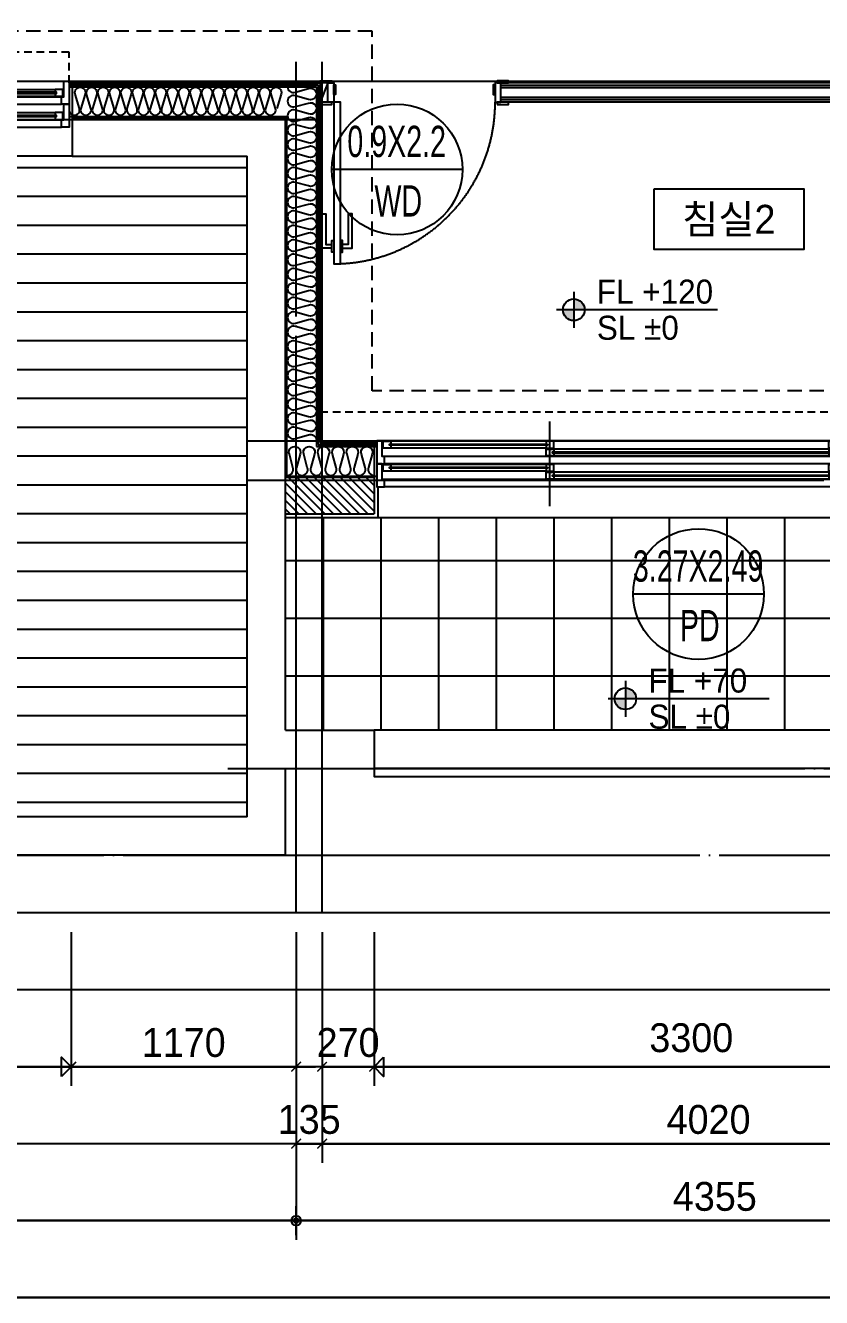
# Model space of a CAD drawing. Header units: millimetres. Extents: x -24416 to 92204, y -190080 to 23760.
# Drawn here: x 24586 to 28726, y -95523 to -88909 of the extents above; entities that cross this region are included whole.
import ezdxf
from ezdxf.enums import TextEntityAlignment as Align

# ---------------------------------------------------------------- set-up
doc = ezdxf.new("R2010")
doc.units = ezdxf.units.MM
doc.header["$LTSCALE"] = 50
for name, pattern in [('AUDIT_D_220706163347-0', [0]), ('CEN', [62, 60, -1, 0, -1]), ('H', [1.3, 0.8, -0.5]), ('HID', [2.3, 1.5, -0.8]), ('평면도(기준)$0$CENTER2', [16.25, 15, -0.5, 0.25, -0.5])]:
    doc.linetypes.add(name, pattern=pattern)
doc.layers.get('defpoints').update_dxf_attribs({"color": 139})
for name, color, linetype in [('A-레벨', 7, 'AUDIT_D_220706163347-0'), ('A-창호부호', 4, 'Continuous'), ('A_HAT', 8, 'Continuous'), ('AA-XXXX-DIMS', 7, 'Continuous'), ('ARDM', 7, 'Continuous'), ('CEN_CON', 1, 'CEN'), ('CEN_WALL', 12, 'CEN'), ('CONC', 2, 'Continuous'), ('dan1', 7, 'HID'), ('DIM', 7, 'AUDIT_D_220706163347-0'), ('ELE3_CON', 7, 'Continuous'), ('ELE4', 4, 'Continuous'), ('FIN', 6, 'Continuous'), ('HAT', 5, 'Continuous'), ('INS', 8, 'Continuous'), ('INSUL', 8, 'Continuous'), ('SINA-F-FRAME', 4, 'Continuous'), ('WAL', 3, 'Continuous'), ('WAL_DRY', 7, 'Continuous'), ('WIN', 4, 'Continuous'), ('X - 단위세대$0$ETC', 6, 'Continuous'), ('바닥타일', 8, 'Continuous'), ('실명', 3, 'AUDIT_D_220706163347-0'), ('실명박스', 7, 'AUDIT_D_220706163347-0'), ('커튼박스', 6, 'Continuous'), ('평면도(기준)$0$1.EC-F-DOOR', 4, 'Continuous'), ('평면도(기준)$0$1.EC-F-DOOR-F', 4, 'Continuous')]:
    doc.layers.add(name, color=color, linetype=linetype)
doc.layers.add('Defpoint', color=135, linetype='Continuous', plot=False)
doc.layers.add('MC', color=135, linetype='Continuous', plot=False)
doc.styles.add('HAUD01', font='Dotum.ttf')
doc.styles.add('맑은고딕', font='malgun.ttf', dxfattribs={"width": 0.9})
doc.dimstyles.new('DIM-50', dxfattribs={"dimscale": 50, "dimtxt": 3, "dimasz": 1, "dimexe": 2, "dimexo": 2, "dimgap": 1, "dimtad": 1, "dimdec": 0, "dimzin": 0, "dimdsep": 46, "dimtxsty": '맑은고딕', "dimblk1": 'DIMDOT', "dimblk2": 'DIMDOT', "dimsah": 1, "dimcen": 0.09, "dimdle": 2, "dimclrd": 7, "dimclre": 7, "dimclrt": 3, "dimadec": 0, "dimazin": 0, "dimtfac": 1, "dimtdec": 0, "dimtix": 1, "dimtmove": 2, "dimatfit": 3, "dimldrblk": 'DIMDOT', "dimfxl": 1, "dimtolj": 1, "dimtzin": 0, "dimarcsym": 0})
doc.dimstyles.new('MCDIM-50', dxfattribs={"dimscale": 50, "dimtxt": 3, "dimasz": 1, "dimexe": 2, "dimexo": 2, "dimgap": 1, "dimtad": 1, "dimdec": 0, "dimzin": 0, "dimdsep": 46, "dimtxsty": '맑은고딕', "dimblk1": 'ARCHTICK', "dimblk2": 'ARCHTICK', "dimsah": 1, "dimcen": 0.09, "dimdle": 2, "dimclrd": 7, "dimclre": 7, "dimclrt": 3, "dimadec": 0, "dimazin": 0, "dimtfac": 1, "dimtdec": 0, "dimtix": 1, "dimtmove": 2, "dimatfit": 3, "dimldrblk": 'ARCHTICK', "dimfxl": 1, "dimtolj": 1, "dimtzin": 0, "dimarcsym": 0})
doc.dimstyles.new('외부100-win', dxfattribs={"dimscale": 50, "dimtxt": 3, "dimasz": 1, "dimexe": 2, "dimexo": 2.5, "dimgap": 1.5, "dimtad": 1, "dimdec": 0, "dimzin": 0, "dimdsep": 46, "dimtxsty": '맑은고딕', "dimblk": 'DO2-2', "dimblk1": 'DO2-2', "dimblk2": 'DIMDOT', "dimcen": 0.09, "dimdle": 2, "dimclrd": 7, "dimclre": 7, "dimclrt": 3, "dimadec": 0, "dimazin": 0, "dimtfac": 1, "dimtdec": 0, "dimtix": 1, "dimtmove": 2, "dimatfit": 3, "dimldrblk": 'DO2-2', "dimfxl": 1, "dimtolj": 1, "dimtzin": 0, "dimarcsym": 0})

# ---------------------------------------------------------------- blocks, each defined once
blk = doc.blocks.new('A$C4D377245')
at = {"layer": 'A-창호부호'}
blk.add_line((675.4, 345), (14.6, 345), dxfattribs=at)
blk.add_circle((345, 345), 330.4, dxfattribs=at)
blk = doc.blocks.new('WIN_이중창_3300-2')
at = {"layer": 'Defpoint'}
for p, q in [((-15, 240), (-15, 0)), ((3285, 240), (3285, 0))]:
    blk.add_line(p, q, dxfattribs=at)
at = {"layer": 'WIN'}
for p, q in [((900, -100), (900, 340)), ((2370, -100), (2370, 340))]:
    blk.add_line(p, q, dxfattribs=at)
at = {"layer": 'WIN', "color": 8}
for p, q in [((3242, 240), (28, 240)), ((880, 237), (73, 237)), ((880, 202), (73, 202)), ((3197, 237), (2390, 237)), ((3197, 202), (2390, 202)), ((3230, 158), (40, 158)), ((2350, 196), (920, 196)), ((2350, 161), (920, 161)), ((3230, 120), (40, 120)), ((880, 117), (73, 117)), ((880, 82), (73, 82)), ((2350, 76), (920, 76)), ((3197, 117), (2390, 117)), ((3197, 82), (2390, 82)), ((3230, 38), (40, 38)), ((3230, 0), (40, 0)), ((2350, 41), (920, 41))]:
    blk.add_line(p, q, dxfattribs=at)
at = {"layer": 'WIN'}
for points in [[(40, 158), (28, 158), (28, 240), (0, 240), (0, 120), (40, 120), (40, 158)], [(73, 216.5), (73, 202), (33, 202), (33, 237), (73, 237), (73, 222.5)], [(887, 222.5), (887, 216.5), (66, 216.5), (66, 222.5), (887, 222.5)], [(880, 216.5), (880, 202), (920, 202), (920, 237), (880, 237), (880, 222.5)], [(2390, 216.5), (2390, 202), (2350, 202), (2350, 237), (2390, 237), (2390, 222.5)], [(3204, 222.5), (3204, 216.5), (2383, 216.5), (2383, 222.5), (3204, 222.5)], [(3197, 216.5), (3197, 202), (3237, 202), (3237, 237), (3197, 237), (3197, 222.5)], [(3230, 158), (3242, 158), (3242, 240), (3270, 240), (3270, 120), (3230, 120), (3230, 158)], [(920, 175.5), (920, 161), (880, 161), (880, 196), (920, 196), (920, 181.5)], [(2357, 181.5), (2357, 175.5), (913, 175.5), (913, 181.5), (2357, 181.5)], [(2350, 175.5), (2350, 161), (2390, 161), (2390, 196), (2350, 196), (2350, 181.5)], [(40, 38), (28, 38), (28, 120), (0, 120), (0, 0), (40, 0), (40, 38)], [(73, 96.5), (73, 82), (33, 82), (33, 117), (73, 117), (73, 102.5)], [(887, 102.5), (887, 96.5), (66, 96.5), (66, 102.5), (887, 102.5)], [(880, 96.5), (880, 82), (920, 82), (920, 117), (880, 117), (880, 102.5)], [(920, 55.5), (920, 41), (880, 41), (880, 76), (920, 76), (920, 61.5)], [(2390, 96.5), (2390, 82), (2350, 82), (2350, 117), (2390, 117), (2390, 102.5)], [(2350, 55.5), (2350, 41), (2390, 41), (2390, 76), (2350, 76), (2350, 61.5)], [(3204, 102.5), (3204, 96.5), (2383, 96.5), (2383, 102.5), (3204, 102.5)], [(3197, 96.5), (3197, 82), (3237, 82), (3237, 117), (3197, 117), (3197, 102.5)], [(3230, 38), (3242, 38), (3242, 120), (3270, 120), (3270, 0), (3230, 0), (3230, 38)], [(2357, 61.5), (2357, 55.5), (913, 55.5), (913, 61.5), (2357, 61.5)]]:
    blk.add_lwpolyline(points, dxfattribs=at)
blk = doc.blocks.new('WIN_이중창_1800')
at = {"layer": 'Defpoint'}
for p, q in [((-15, 240), (-15, 0)), ((1785, 240), (1785, 0))]:
    blk.add_line(p, q, dxfattribs=at)
at = {"layer": 'WIN'}
blk.add_line((885, -100), (885, 340), dxfattribs=at)
at = {"layer": 'WIN', "color": 8}
for p, q in [((1742, 240), (28, 240)), ((1697, 237), (905, 237)), ((1697, 202), (905, 202)), ((1730, 158), (40, 158)), ((865, 196), (73, 196)), ((865, 161), (73, 161)), ((1730, 120), (40, 120)), ((865, 76), (73, 76)), ((1697, 117), (905, 117)), ((1697, 82), (905, 82)), ((1730, 38), (40, 38)), ((1730, 0), (40, 0)), ((865, 41), (73, 41))]:
    blk.add_line(p, q, dxfattribs=at)
at = {"layer": 'WIN'}
for points in [[(40, 158), (28, 158), (28, 240), (0, 240), (0, 120), (40, 120), (40, 158)], [(905, 216.5), (905, 202), (865, 202), (865, 237), (905, 237), (905, 222.5)], [(1704, 222.5), (1704, 216.5), (898, 216.5), (898, 222.5), (1704, 222.5)], [(1697, 216.5), (1697, 202), (1737, 202), (1737, 237), (1697, 237), (1697, 222.5)], [(1730, 158), (1742, 158), (1742, 240), (1770, 240), (1770, 120), (1730, 120), (1730, 158)], [(73, 175.5), (73, 161), (33, 161), (33, 196), (73, 196), (73, 181.5)], [(872, 181.5), (872, 175.5), (66, 175.5), (66, 181.5), (872, 181.5)], [(865, 175.5), (865, 161), (905, 161), (905, 196), (865, 196), (865, 181.5)], [(40, 38), (28, 38), (28, 120), (0, 120), (0, 0), (40, 0), (40, 38)], [(73, 55.5), (73, 41), (33, 41), (33, 76), (73, 76), (73, 61.5)], [(905, 96.5), (905, 82), (865, 82), (865, 117), (905, 117), (905, 102.5)], [(865, 55.5), (865, 41), (905, 41), (905, 76), (865, 76), (865, 61.5)], [(1704, 102.5), (1704, 96.5), (898, 96.5), (898, 102.5), (1704, 102.5)], [(1697, 96.5), (1697, 82), (1737, 82), (1737, 117), (1697, 117), (1697, 102.5)], [(1730, 38), (1742, 38), (1742, 120), (1770, 120), (1770, 0), (1730, 0), (1730, 38)], [(872, 61.5), (872, 55.5), (66, 55.5), (66, 61.5), (872, 61.5)]]:
    blk.add_lwpolyline(points, dxfattribs=at)
blk = doc.blocks.new('DongSinsul_1')
at = {"layer": 'INSUL'}
blk.add_lwpolyline([(0, 0.25, 1.34403), (0.35, 0.25), (0.2, 0.75, -1.34403), (0.55, 0.75), (0.4, 0.25)], format="xyb", dxfattribs=at)
blk = doc.blocks.new('A$C3C3C21E6')
at = {"layer": '평면도(기준)$0$1.EC-F-DOOR'}
blk.add_lwpolyline([(70, -210), (70, -1049.6), (106, -1049.6), (106, -210), (70, -210)], dxfattribs=at)
at = {"layer": '평면도(기준)$0$1.EC-F-DOOR', "color": 8}
for points in [[(60, -969.6), (10, -969.6), (10, -789.6), (30, -789.6), (30, -949.6), (60, -949.6)], [(116.1, -969.6), (166.1, -969.6), (166.1, -789.6), (146.1, -789.6), (146.1, -949.6), (116.1, -949.6)]]:
    blk.add_lwpolyline(points, dxfattribs=at)
for points in [[(70, -929.6), (70, -989.6), (60, -989.6), (60, -929.6)], [(106, -929.6), (106, -989.6), (116, -989.6), (116, -929.6)]]:
    blk.add_lwpolyline(points, close=True, dxfattribs=at)
at = {"layer": '평면도(기준)$0$1.EC-F-DOOR', "color": 1, "linetype": '평면도(기준)$0$CENTER2', "ltscale": 6}
blk.add_arc((69.4, -209.7), 840.6, 272.49818, 359.98243, dxfattribs=at)
at = {"layer": '평면도(기준)$0$1.EC-F-DOOR-F'}
for points in [[(60, -110), (40, -110), (0, -110), (0, -98), (60, -98)], [(40, -110), (70, -110), (70, -210), (40, -210)], [(70, -120), (80, -120), (80, -170), (70, -170)], [(910, -120), (900, -120), (900, -170), (910, -170)], [(940, -110), (910, -110), (910, -210), (940, -210)], [(920, -110), (940, -110), (980, -110), (980, -98), (920, -98)], [(0, -222), (60, -222), (60, -210), (0, -210)], [(920, -222), (980, -222), (980, -210), (920, -210)]]:
    blk.add_lwpolyline(points, close=True, dxfattribs=at)
blk = doc.blocks.new('U-121B(기본)1', base_point=(-58206.9, -129495.9))
at = {"layer": 'A_HAT'}
h = blk.add_hatch(dxfattribs=at)
h.set_pattern_fill('ANSI31', color=256, scale=10, angle=90, style=0)
h.set_pattern_definition([(135, (-48991.52, -332957.97), (-22.4506403, -22.4506403), [])])
h.paths.add_polyline_path([(-64796.9, -127530.9), (-64796.9, -127720.9), (-64336.9, -127720.9), (-64336.9, -127530.9)])
at = {"layer": 'HAT', "ltscale": 100}
h = blk.add_hatch(dxfattribs=at)
h.set_pattern_fill('_USER', color=8, scale=150, pattern_type=0)
h.set_pattern_definition([(360, (-490988.91, -76447.56), (3e-15, 150), [])])
h.paths.add_polyline_path([(-68616.9, -129295.9), (-64996.9, -129295.9), (-64996.9, -125860.9), (-68616.9, -125860.9)])
at = {"layer": '바닥타일'}
h = blk.add_hatch(dxfattribs=at)
h.set_pattern_fill('_USER', color=256, scale=300, angle=90, double=1, pattern_type=0)
h.set_pattern_definition([(360, (-80064.57, -113890.85), (6e-14, 300), []), (90, (-80064.57, -113890.85), (-300, 0), [])])
h.paths.add_polyline_path([(-64796.9, -127740.9), (-60396.9, -127740.9), (-60396.9, -128845.9), (-64796.9, -128845.9)])
at = {"layer": 'CEN_CON'}
for p, q in [((-64741.9, -129795.9), (-64741.9, -125370.9)), ((-65096.9, -129045.9), (-57906.9, -129045.9)), ((-68741.9, -129495.9), (-57906.9, -129495.9))]:
    blk.add_line(p, q, dxfattribs=at)
at = {"layer": 'CEN_WALL'}
for p, q in [((-69156.9, -125670.9), (-64641.9, -125670.9)), ((-64996.9, -127545.9), (-57906.9, -127545.9))]:
    blk.add_line(p, q, dxfattribs=at)
at = {"layer": 'CONC'}
for p, q in [((-65906.9, -125660.9), (-64796.9, -125660.9)), ((-65906.9, -125660.9), (-65906.9, -125860.9)), ((-64796.9, -128845.9), (-64796.9, -125660.9)), ((-65906.9, -125860.9), (-64996.9, -125860.9)), ((-64996.9, -129045.9), (-64996.9, -125860.9)), ((-64796.9, -128845.9), (-64336.9, -128845.9)), ((-64336.9, -128845.9), (-64336.9, -129045.9)), ((-64996.9, -129045.9), (-64336.9, -129045.9))]:
    blk.add_line(p, q, dxfattribs=at)
at = {"layer": 'dan1'}
for p, q in [((-64346.9, -125210.9), (-69316.9, -125210.9)), ((-64346.9, -127080.9), (-64346.9, -125210.9)), ((-60846.9, -127080.9), (-64346.9, -127080.9))]:
    blk.add_line(p, q, dxfattribs=at)
at = {"layer": 'ELE3_CON'}
for p, q in [((-61036.9, -128845.9), (-64336.9, -128845.9)), ((-64996.9, -129295.9), (-64996.9, -129045.9)), ((-64796.9, -129495.9), (-64796.9, -129045.9)), ((-64996.9, -129295.9), (-68616.9, -129295.9)), ((-64796.9, -129495.9), (-68616.9, -129495.9))]:
    blk.add_line(p, q, dxfattribs=at)
at = {"layer": 'ELE4'}
for p, q in [((-65906.9, -125860.9), (-67706.9, -125860.9)), ((-64316.9, -127740.9), (-61056.9, -127740.9))]:
    blk.add_line(p, q, dxfattribs=at)
at = {"layer": 'FIN'}
for p in [(-64316.9, -127580.9), (-64796.9, -127740.9)]:
    blk.add_line(p, (-64316.9, -127740.9), dxfattribs=at)
at = {"layer": 'INS'}
for p, q in [((-65921.9, -125500.9), (-64741.9, -125500.9)), ((-64741.9, -125500.9), (-64636.9, -125500.9)), ((-64636.9, -125500.9), (-64636.9, -127370.9)), ((-65921.9, -125655.9), (-64791.9, -125655.9)), ((-64791.9, -125655.9), (-64791.9, -127525.9)), ((-64636.9, -127370.9), (-64321.9, -127370.9)), ((-64791.9, -127525.9), (-64321.9, -127525.9))]:
    blk.add_line(p, q, dxfattribs=at)
for points in [[(-64786.9, -125500.9, 0.524856), (-64746.3, -125528.9), (-64677.6, -125510.3, -1.449198), (-64677.6, -125566.4), (-64746.3, -125547.8, 0.524856), (-64786.9, -125575.9, 0.524856), (-64746.3, -125603.9), (-64677.6, -125585.3, -1.449198), (-64677.6, -125641.4), (-64746.3, -125622.8, 0.524856), (-64786.9, -125650.9, 0.524856), (-64746.3, -125678.9), (-64677.6, -125660.3, -1.449198), (-64677.6, -125716.4), (-64746.3, -125697.8, 0.524856), (-64786.9, -125725.9, 0.524856), (-64746.3, -125753.9), (-64677.6, -125735.3, -1.449198), (-64677.6, -125791.4), (-64746.3, -125772.8, 0.524856), (-64786.9, -125800.9, 0.524856), (-64746.3, -125828.9), (-64677.6, -125810.3, -1.449198), (-64677.6, -125866.4), (-64746.3, -125847.8, 0.524856), (-64786.9, -125875.9, 0.524856), (-64746.3, -125903.9), (-64677.6, -125885.3, -1.449198), (-64677.6, -125941.4), (-64746.3, -125922.8, 0.524856), (-64786.9, -125950.9, 0.524856), (-64746.3, -125978.9), (-64677.6, -125960.3, -1.449198), (-64677.6, -126016.4), (-64746.3, -125997.8, 0.524856), (-64786.9, -126025.9, 0.524856), (-64746.3, -126053.9), (-64677.6, -126035.3, -1.449198), (-64677.6, -126091.4), (-64746.3, -126072.8, 0.524856), (-64786.9, -126100.9, 0.524856), (-64746.3, -126128.9), (-64677.6, -126110.3, -1.449198), (-64677.6, -126166.4), (-64746.3, -126147.8, 0.524856), (-64786.9, -126175.9, 0.524856), (-64746.3, -126203.9), (-64677.6, -126185.3, -1.449198), (-64677.6, -126241.4), (-64746.3, -126222.8, 0.524856), (-64786.9, -126250.9, 0.524856), (-64746.3, -126278.9), (-64677.6, -126260.3, -1.449198), (-64677.6, -126316.4), (-64746.3, -126297.8, 0.524856), (-64786.9, -126325.9, 0.524856), (-64746.3, -126353.9), (-64677.6, -126335.3, -1.449198), (-64677.6, -126391.4), (-64746.3, -126372.8, 0.524856), (-64786.9, -126400.9, 0.524856), (-64746.3, -126428.9), (-64677.6, -126410.3, -1.449198), (-64677.6, -126466.4), (-64746.3, -126447.8, 0.524856), (-64786.9, -126475.9, 0.524856), (-64746.3, -126503.9), (-64677.6, -126485.3, -1.449198), (-64677.6, -126541.4), (-64746.3, -126522.8, 0.524856), (-64786.9, -126550.9, 0.524856), (-64746.3, -126578.9), (-64677.6, -126560.3, -1.449198), (-64677.6, -126616.4), (-64746.3, -126597.8, 0.524856), (-64786.9, -126625.9, 0.524856), (-64746.3, -126653.9), (-64677.6, -126635.3, -1.449198), (-64677.6, -126691.4), (-64746.3, -126672.8, 0.524856), (-64786.9, -126700.9, 0.524856), (-64746.3, -126728.9), (-64677.6, -126710.3, -1.449198), (-64677.6, -126766.4), (-64746.3, -126747.8, 0.524856), (-64786.9, -126775.9, 0.524856), (-64746.3, -126803.9), (-64677.6, -126785.3, -1.449198), (-64677.6, -126841.4), (-64746.3, -126822.8, 0.524856), (-64786.9, -126850.9, 0.524856), (-64746.3, -126878.9), (-64677.6, -126860.3, -1.449198), (-64677.6, -126916.4), (-64746.3, -126897.8, 0.524856), (-64786.9, -126925.9, 0.524856), (-64746.3, -126953.9), (-64677.6, -126935.3, -1.449198), (-64677.6, -126991.4), (-64746.3, -126972.8, 0.524856), (-64786.9, -127000.9, 0.524856), (-64746.3, -127028.9), (-64677.6, -127010.3, -1.449198), (-64677.6, -127066.4), (-64746.3, -127047.8, 0.524856), (-64786.9, -127075.9, 0.524856), (-64746.3, -127103.9), (-64677.6, -127085.3, -1.449198), (-64677.6, -127141.4), (-64746.3, -127122.8, 0.524856), (-64786.9, -127150.9, 0.524856), (-64746.3, -127178.9), (-64677.6, -127160.3, -1.449198), (-64677.6, -127216.4), (-64746.3, -127197.8, 0.524856), (-64786.9, -127225.9, 0.524856), (-64746.3, -127253.9), (-64677.6, -127235.3, -1.449198), (-64677.6, -127291.4), (-64746.3, -127272.8, 0.524856), (-64786.9, -127300.9, 0.524856), (-64746.3, -127328.9), (-64677.6, -127310.3, -0.524933), (-64636.9, -127338.4, -0.524933)], [(-64786.9, -127520.9, 0.524856), (-64758.9, -127480.2), (-64777.5, -127411.5, -1.449198), (-64721.4, -127411.5), (-64740, -127480.2, 0.524856), (-64711.9, -127520.9, 0.524856), (-64683.9, -127480.2), (-64702.5, -127411.5, -1.449198), (-64646.4, -127411.5), (-64665, -127480.2, 0.524856), (-64636.9, -127520.9, 0.524856), (-64608.9, -127480.2), (-64627.5, -127411.5, -1.449198), (-64571.4, -127411.5), (-64590, -127480.2, 0.524856), (-64561.9, -127520.9, 0.524856), (-64533.9, -127480.2), (-64552.5, -127411.5, -1.449198), (-64496.4, -127411.5), (-64515, -127480.2, 0.524856), (-64486.9, -127520.9, 0.524856), (-64458.9, -127480.2), (-64477.5, -127411.5, -1.449198), (-64421.4, -127411.5), (-64440, -127480.2, 0.524856), (-64411.9, -127520.9, 0.524856), (-64383.9, -127480.2), (-64402.5, -127411.5, -1.449198), (-64346.4, -127411.5), (-64365, -127480.2, 0.524856), (-64336.9, -127520.9)]]:
    blk.add_lwpolyline(points, format="xyb", dxfattribs=at)
at = {"layer": 'MC'}
for p, q in [((-64606.9, -129795.9), (-64606.9, -125370.9)), ((-68741.9, -125470.9), (-57906.9, -125470.9)), ((-64996.9, -127340.9), (-57906.9, -127340.9))]:
    blk.add_line(p, q, dxfattribs=at)
at = {"layer": 'SINA-F-FRAME'}
blk.add_line((-64576.9, -125480.9), (-64616.9, -125580.9), dxfattribs=at)
at = {"layer": 'WAL'}
for p, q in [((-64796.9, -127530.9), (-64336.9, -127530.9)), ((-64336.9, -127530.9), (-64336.9, -127720.9)), ((-64796.9, -127720.9), (-64336.9, -127720.9))]:
    blk.add_line(p, q, dxfattribs=at)
at = {"layer": 'WAL_DRY'}
for p, q in [((-65921.9, -125480.9), (-64616.9, -125480.9)), ((-65921.9, -125490.9), (-64626.9, -125490.9)), ((-64626.9, -125490.9), (-64626.9, -127360.9)), ((-64616.9, -125480.9), (-64616.9, -127350.9)), ((-60576.9, -125480.9), (-63676.9, -125480.9)), ((-60576.9, -125493.4), (-63676.9, -125493.4)), ((-60576.9, -125505.9), (-63676.9, -125505.9)), ((-60576.9, -125555.9), (-63676.9, -125555.9)), ((-60576.9, -125568.4), (-63676.9, -125568.4)), ((-60576.9, -125580.9), (-63676.9, -125580.9)), ((-64626.9, -127360.9), (-64321.9, -127360.9)), ((-64616.9, -127350.9), (-64321.9, -127350.9))]:
    blk.add_line(p, q, dxfattribs=at)
at = {"layer": 'X - 단위세대$0$ETC'}
blk.add_lwpolyline([(-61036.9, -129085.9), (-61036.9, -129045.9), (-64336.9, -129045.9), (-64336.9, -129085.9), (-61036.9, -129085.9)], dxfattribs=at)
at = {"layer": '커튼박스', "linetype": 'H'}
blk.add_line((-64616.9, -127190.9), (-60576.9, -127190.9), dxfattribs=at)
blk.add_lwpolyline([(-65921.9, -125480.9), (-65921.9, -125320.9), (-67691.9, -125320.9), (-67691.9, -125480.9)], dxfattribs=at)
at = {"layer": 'INSUL', "xscale": 150, "yscale": 150, "zscale": 150, "row_count": 1, "column_count": 18, "row_spacing": 1, "column_spacing": 60}
blk.add_blockref('DongSinsul_1', (-65921.9, -125650.9), dxfattribs=at)
at = {"layer": 'SINA-F-FRAME'}
blk.add_blockref('A$C3C3C21E6', (-64616.9, -125370.9), dxfattribs=at)
at = {"layer": 'WIN', "xscale": -1}
blk.add_blockref('WIN_이중창_1800', (-65921.9, -125710.9), dxfattribs=at)
at = {"layer": 'WIN'}
blk.add_blockref('WIN_이중창_3300-2', (-64321.9, -127580.9), dxfattribs=at)
blk = doc.blocks.new('A$Cb33ca4a3')
at = {"layer": 'A-레벨'}
h = blk.add_hatch(color=256, dxfattribs=at)
h.paths.add_polyline_path([(27437.7, -114203.9), (27437.7, -114147.7), (27381.5, -114147.7, 0.414214)])
h.paths.add_polyline_path([(27437.7, -114091.4), (27437.7, -114147.7), (27494, -114147.7, 0.414214)])
h = blk.add_hatch(color=256, dxfattribs=at)
h.paths.add_polyline_path([(27706.1, -116226.1), (27706.1, -116169.9), (27649.9, -116169.9, 0.414214)])
h.paths.add_polyline_path([(27706.1, -116113.6), (27706.1, -116169.9), (27762.4, -116169.9, 0.414214)])
for p, q in [((27437.7, -114053.9), (27437.7, -114241.4)), ((28184.8, -114147.7), (27347.7, -114147.7)), ((27706.1, -116076.1), (27706.1, -116263.6)), ((28453.2, -116169.9), (27616.1, -116169.9))]:
    blk.add_line(p, q, dxfattribs=at)
for centre in [(27437.7, -114147.7), (27706.1, -116169.9)]:
    blk.add_circle(centre, 56.2, dxfattribs=at)
at = {"layer": 'A-레벨', "color": 4, "style": 'HAUD01'}
for s, p in [('FL +120', (27557.8, -114115.7)), ('SL %%P0', (27557.8, -114303.5)), ('FL +70', (27826.2, -116137.9)), ('SL %%P0', (27826.2, -116325.7))]:
    blk.add_text(s, height=125, dxfattribs=at).set_placement(p)
blk = doc.blocks.new('DIMDOT')
at = {"layer": 'AA-XXXX-DIMS'}
for p, q in [((0, -1.5), (0, 1.5)), ((-1.5, 0), (1.5, 0))]:
    blk.add_line(p, q, dxfattribs=at)
for radius in [0.5, 0.25]:
    blk.add_circle((0, 0), radius, dxfattribs=at)
blk = doc.blocks.new('*D48')
at = {"layer": 'defpoints', "color": 0, "transparency": 16777216}
for p in [(21993.9, -117283.4), (25993.9, -117283.4), (25993.9, -118883.4)]:
    blk.add_point(p, dxfattribs=at)
at = {"layer": 'DIM', "color": 7, "lineweight": -2, "transparency": 16777216}
for p, q in [((21993.9, -117383.4), (21993.9, -118983.4)), ((25993.9, -117383.4), (25993.9, -118983.4)), ((22043.9, -118883.4), (25943.9, -118883.4))]:
    blk.add_line(p, q, dxfattribs=at)
at = {"layer": 'DIM', "color": 7, "lineweight": -2, "transparency": 16777216, "xscale": 50, "yscale": 50, "zscale": 50, "rotation": 180}
blk.add_blockref('DIMDOT', (21993.9, -118883.4), dxfattribs=at)
at = {"layer": 'DIM', "color": 7, "lineweight": -2, "transparency": 16777216, "xscale": 50, "yscale": 50, "zscale": 50}
blk.add_blockref('DIMDOT', (25993.9, -118883.4), dxfattribs=at)
at = {"layer": 'DIM', "color": 3, "transparency": 16777216, "insert": (23993.9, -118758.3), "char_height": 150, "attachment_point": 5, "style": 'HAUD01'}
blk.add_mtext('\\A1;4000', dxfattribs=at)
blk = doc.blocks.new('*D49')
at = {"layer": 'defpoints', "color": 0, "transparency": 16777216}
for p in [(25993.9, -117283.4), (30348.9, -117283.4), (30348.9, -118883.4)]:
    blk.add_point(p, dxfattribs=at)
at = {"layer": 'DIM', "color": 7, "lineweight": -2, "transparency": 16777216}
for p, q in [((25993.9, -117383.4), (25993.9, -118983.4)), ((30348.9, -117383.4), (30348.9, -118983.4)), ((26043.9, -118883.4), (30298.9, -118883.4))]:
    blk.add_line(p, q, dxfattribs=at)
at = {"layer": 'DIM', "color": 7, "lineweight": -2, "transparency": 16777216, "xscale": 50, "yscale": 50, "zscale": 50, "rotation": 180}
blk.add_blockref('DIMDOT', (25993.9, -118883.4), dxfattribs=at)
at = {"layer": 'DIM', "color": 7, "lineweight": -2, "transparency": 16777216, "xscale": 50, "yscale": 50, "zscale": 50}
blk.add_blockref('DIMDOT', (30348.9, -118883.4), dxfattribs=at)
at = {"layer": 'DIM', "color": 3, "transparency": 16777216, "insert": (28171.4, -118758.3), "char_height": 150, "attachment_point": 5, "style": 'HAUD01'}
blk.add_mtext('\\A1;4355', dxfattribs=at)
blk = doc.blocks.new('*D51')
at = {"layer": 'defpoints', "color": 0, "transparency": 16777216}
for p in [(7963.9, -117283.4), (32528.9, -117283.4), (32528.9, -119283.4)]:
    blk.add_point(p, dxfattribs=at)
at = {"layer": 'DIM', "color": 7, "lineweight": -2, "transparency": 16777216}
for p, q in [((7963.9, -117383.4), (7963.9, -119383.4)), ((32528.9, -117383.4), (32528.9, -119383.4)), ((8013.9, -119283.4), (32478.9, -119283.4))]:
    blk.add_line(p, q, dxfattribs=at)
at = {"layer": 'DIM', "color": 7, "lineweight": -2, "transparency": 16777216, "xscale": 50, "yscale": 50, "zscale": 50, "rotation": 180}
blk.add_blockref('DIMDOT', (7963.9, -119283.4), dxfattribs=at)
at = {"layer": 'DIM', "color": 7, "lineweight": -2, "transparency": 16777216, "xscale": 50, "yscale": 50, "zscale": 50}
blk.add_blockref('DIMDOT', (32528.9, -119283.4), dxfattribs=at)
at = {"layer": 'DIM', "color": 3, "transparency": 16777216, "insert": (20246.4, -119158.3), "char_height": 150, "attachment_point": 5, "style": 'HAUD01'}
blk.add_mtext('\\A1;24565', dxfattribs=at)
blk = doc.blocks.new('_ArchTick')
at = {"color": 0, "linetype": 'ByBlock', "const_width": 0.15}
blk.add_lwpolyline([(-0.5, -0.5), (0.5, 0.5)], dxfattribs=at)
blk = doc.blocks.new('*D64')
at = {"layer": 'defpoints', "color": 0, "linetype": 'ByBlock', "transparency": 16777216}
for p in [(25993.9, -117283.4), (26128.9, -117283.4), (26128.9, -118483.4)]:
    blk.add_point(p, dxfattribs=at)
at = {"layer": 'DIM', "color": 7, "linetype": 'ByBlock', "lineweight": -2, "transparency": 16777216}
for p, q in [((25993.9, -117383.4), (25993.9, -118583.4)), ((26128.9, -117383.4), (26128.9, -118583.4)), ((25993.9, -118483.4), (25943.9, -118483.4)), ((25993.9, -118483.4), (26128.9, -118483.4)), ((26128.9, -118483.4), (26178.9, -118483.4))]:
    blk.add_line(p, q, dxfattribs=at)
at = {"layer": 'DIM', "color": 7, "linetype": 'ByBlock', "lineweight": -2, "transparency": 16777216, "xscale": 50, "yscale": 50, "zscale": 50}
blk.add_blockref('_ArchTick', (25993.9, -118483.4), dxfattribs=at)
at = {"layer": 'DIM', "color": 7, "linetype": 'ByBlock', "lineweight": -2, "transparency": 16777216, "xscale": 50, "yscale": 50, "zscale": 50, "rotation": 180}
blk.add_blockref('_ArchTick', (26128.9, -118483.4), dxfattribs=at)
at = {"layer": 'DIM', "color": 3, "linetype": 'ByBlock', "transparency": 16777216, "insert": (26061.4, -118358.3), "char_height": 150, "attachment_point": 5, "style": 'HAUD01'}
blk.add_mtext('\\A1;135', dxfattribs=at)
blk = doc.blocks.new('*D65')
at = {"layer": 'defpoints', "color": 0, "linetype": 'ByBlock', "transparency": 16777216}
for p in [(26128.9, -117283.4), (30148.9, -117283.4), (30148.9, -118483.4)]:
    blk.add_point(p, dxfattribs=at)
at = {"layer": 'DIM', "color": 7, "linetype": 'ByBlock', "lineweight": -2, "transparency": 16777216}
for p, q in [((26128.9, -117383.4), (26128.9, -118583.4)), ((30148.9, -117383.4), (30148.9, -118583.4)), ((26028.9, -118483.4), (30248.9, -118483.4))]:
    blk.add_line(p, q, dxfattribs=at)
at = {"layer": 'DIM', "color": 7, "linetype": 'ByBlock', "lineweight": -2, "transparency": 16777216, "xscale": 50, "yscale": 50, "zscale": 50, "rotation": 180}
blk.add_blockref('_ArchTick', (26128.9, -118483.4), dxfattribs=at)
at = {"layer": 'DIM', "color": 7, "linetype": 'ByBlock', "lineweight": -2, "transparency": 16777216, "xscale": 50, "yscale": 50, "zscale": 50}
blk.add_blockref('_ArchTick', (30148.9, -118483.4), dxfattribs=at)
at = {"layer": 'DIM', "color": 3, "linetype": 'ByBlock', "transparency": 16777216, "insert": (28138.9, -118358.3), "char_height": 150, "attachment_point": 5, "style": 'HAUD01'}
blk.add_mtext('\\A1;4020', dxfattribs=at)
blk = doc.blocks.new('DO2-2')
at = {"layer": 'ARDM'}
blk.add_line((0, 0), (-2, 0), dxfattribs=at)
blk.add_lwpolyline([(-1, -1), (-1, 1), (0, 0)], close=True, dxfattribs=at)
blk = doc.blocks.new('*D83')
at = {"layer": 'defpoints', "color": 0, "linetype": 'ByBlock', "transparency": 16777216}
for p in [(23023.9, -117283.4), (24823.9, -117283.4), (24823.9, -118083.4)]:
    blk.add_point(p, dxfattribs=at)
at = {"layer": 'DIM', "color": 7, "linetype": 'ByBlock', "lineweight": -2, "transparency": 16777216}
for p, q in [((23023.9, -117408.4), (23023.9, -118183.4)), ((24823.9, -117408.4), (24823.9, -118183.4)), ((23073.9, -118083.4), (24773.9, -118083.4))]:
    blk.add_line(p, q, dxfattribs=at)
at = {"layer": 'DIM', "color": 7, "linetype": 'ByBlock', "lineweight": -2, "transparency": 16777216, "xscale": 50, "yscale": 50, "zscale": 50, "rotation": 180}
blk.add_blockref('DO2-2', (23023.9, -118083.4), dxfattribs=at)
at = {"layer": 'DIM', "color": 7, "linetype": 'ByBlock', "lineweight": -2, "transparency": 16777216, "xscale": 50, "yscale": 50, "zscale": 50}
blk.add_blockref('DO2-2', (24823.9, -118083.4), dxfattribs=at)
at = {"layer": 'DIM', "color": 3, "linetype": 'ByBlock', "transparency": 16777216, "insert": (23923.9, -117933.3), "char_height": 150, "attachment_point": 5, "style": 'HAUD01'}
blk.add_mtext('\\A1;1800', dxfattribs=at)
blk = doc.blocks.new('*D84')
at = {"layer": 'defpoints', "color": 0, "linetype": 'ByBlock', "transparency": 16777216}
for p in [(24823.9, -117283.4), (25993.9, -117283.4), (25993.9, -118083.4)]:
    blk.add_point(p, dxfattribs=at)
at = {"layer": 'DIM', "color": 7, "linetype": 'ByBlock', "lineweight": -2, "transparency": 16777216}
for p, q in [((24823.9, -117383.4), (24823.9, -118183.4)), ((25993.9, -117383.4), (25993.9, -118183.4)), ((24723.9, -118083.4), (26093.9, -118083.4))]:
    blk.add_line(p, q, dxfattribs=at)
at = {"layer": 'DIM', "color": 7, "linetype": 'ByBlock', "lineweight": -2, "transparency": 16777216, "xscale": 50, "yscale": 50, "zscale": 50, "rotation": 180}
blk.add_blockref('_ArchTick', (24823.9, -118083.4), dxfattribs=at)
at = {"layer": 'DIM', "color": 7, "linetype": 'ByBlock', "lineweight": -2, "transparency": 16777216, "xscale": 50, "yscale": 50, "zscale": 50}
blk.add_blockref('_ArchTick', (25993.9, -118083.4), dxfattribs=at)
at = {"layer": 'DIM', "color": 3, "linetype": 'ByBlock', "transparency": 16777216, "insert": (25408.9, -117958.3), "char_height": 150, "attachment_point": 5, "style": 'HAUD01'}
blk.add_mtext('\\A1;1170', dxfattribs=at)
blk = doc.blocks.new('*D85')
at = {"layer": 'defpoints', "color": 0, "linetype": 'ByBlock', "transparency": 16777216}
for p in [(26128.9, -117283.4), (26398.9, -117283.4), (26398.9, -118083.4)]:
    blk.add_point(p, dxfattribs=at)
at = {"layer": 'DIM', "color": 7, "linetype": 'ByBlock', "lineweight": -2, "transparency": 16777216}
for p, q in [((26128.9, -117383.4), (26128.9, -118183.4)), ((26398.9, -117383.4), (26398.9, -118183.4)), ((26128.9, -118083.4), (26078.9, -118083.4)), ((26128.9, -118083.4), (26398.9, -118083.4)), ((26398.9, -118083.4), (26448.9, -118083.4))]:
    blk.add_line(p, q, dxfattribs=at)
at = {"layer": 'DIM', "color": 7, "linetype": 'ByBlock', "lineweight": -2, "transparency": 16777216, "xscale": 50, "yscale": 50, "zscale": 50}
blk.add_blockref('_ArchTick', (26128.9, -118083.4), dxfattribs=at)
at = {"layer": 'DIM', "color": 7, "linetype": 'ByBlock', "lineweight": -2, "transparency": 16777216, "xscale": 50, "yscale": 50, "zscale": 50, "rotation": 180}
blk.add_blockref('_ArchTick', (26398.9, -118083.4), dxfattribs=at)
at = {"layer": 'DIM', "color": 3, "linetype": 'ByBlock', "transparency": 16777216, "insert": (26263.9, -117958.3), "char_height": 150, "attachment_point": 5, "style": 'HAUD01'}
blk.add_mtext('\\A1;270', dxfattribs=at)
blk = doc.blocks.new('*D86')
at = {"layer": 'defpoints', "color": 0, "linetype": 'ByBlock', "transparency": 16777216}
for p in [(26398.9, -117283.4), (29698.9, -117283.4), (29698.9, -118083.4)]:
    blk.add_point(p, dxfattribs=at)
at = {"layer": 'DIM', "color": 7, "linetype": 'ByBlock', "lineweight": -2, "transparency": 16777216}
for p, q in [((26398.9, -117408.4), (26398.9, -118183.4)), ((29698.9, -117408.4), (29698.9, -118183.4)), ((26448.9, -118083.4), (29648.9, -118083.4))]:
    blk.add_line(p, q, dxfattribs=at)
at = {"layer": 'DIM', "color": 7, "linetype": 'ByBlock', "lineweight": -2, "transparency": 16777216, "xscale": 50, "yscale": 50, "zscale": 50, "rotation": 180}
blk.add_blockref('DO2-2', (26398.9, -118083.4), dxfattribs=at)
at = {"layer": 'DIM', "color": 7, "linetype": 'ByBlock', "lineweight": -2, "transparency": 16777216, "xscale": 50, "yscale": 50, "zscale": 50}
blk.add_blockref('DO2-2', (29698.9, -118083.4), dxfattribs=at)
at = {"layer": 'DIM', "color": 3, "linetype": 'ByBlock', "transparency": 16777216, "insert": (28048.9, -117933.3), "char_height": 150, "attachment_point": 5, "style": 'HAUD01'}
blk.add_mtext('\\A1;3300', dxfattribs=at)
blk = doc.blocks.new('DIM-1108')
at = {"layer": 'DIM'}
for base, p1, p2, picture, middle in [((32528.9, -119283.4), (7963.9, -117283.4), (32528.9, -117283.4), '*D51', (20246.4, -119158.3)), ((25993.9, -118883.4), (21993.9, -117283.4), (25993.9, -117283.4), '*D48', (23993.9, -118758.3)), ((30348.9, -118883.4), (25993.9, -117283.4), (30348.9, -117283.4), '*D49', (28171.4, -118758.3))]:
    dim = blk.add_linear_dim(base=base, p1=p1, p2=p2, angle=180, dimstyle='DIM-50', override={"dimscale": 50, "dimtxsty": 'HAUD01'}, dxfattribs=at)
    dim.commit()
    dim.dimension.update_dxf_attribs({"geometry": picture, "text_midpoint": middle})
at = {"layer": 'DIM', "linetype": 'ByBlock'}
for base, p1, p2, dimstyle, picture, middle in [((24823.9, -118083.4), (23023.9, -117283.4), (24823.9, -117283.4), '외부100-win', '*D83', (23923.9, -117933.3)), ((25993.9, -118083.4), (24823.9, -117283.4), (25993.9, -117283.4), 'MCDIM-50', '*D84', (25408.9, -117958.3)), ((26128.9, -118483.4), (25993.9, -117283.4), (26128.9, -117283.4), 'MCDIM-50', '*D64', (26061.4, -118358.3)), ((30148.9, -118483.4), (26128.9, -117283.4), (30148.9, -117283.4), 'MCDIM-50', '*D65', (28138.9, -118358.3)), ((26398.9, -118083.4), (26128.9, -117283.4), (26398.9, -117283.4), 'MCDIM-50', '*D85', (26263.9, -117958.3)), ((29698.9, -118083.4), (26398.9, -117283.4), (29698.9, -117283.4), '외부100-win', '*D86', (28048.9, -117933.3))]:
    dim = blk.add_linear_dim(base=base, p1=p1, p2=p2, angle=180, dimstyle=dimstyle, override={"dimtxsty": 'HAUD01'}, dxfattribs=at)
    dim.commit()
    dim.dimension.update_dxf_attribs({"geometry": picture, "text_midpoint": middle})

msp = doc.modelspace()

# ---------------------------------------------------------------- linework, layer by layer
at = {"layer": 'defpoints'}
for points in [[(4504.1, -75003.4), (34828.9, -75003.4), (34828.9, -95523.4), (4504.1, -95523.4)], [(4904.1, -75403.4), (34428.9, -75403.4), (34428.9, -95123.4), (4904.1, -95123.4)], [(5304.1, -75803.4), (34028.9, -75803.4), (34028.9, -94723.4), (5304.1, -94723.4)], [(5704.1, -76203.4), (33628.9, -76203.4), (33628.9, -94323.4), (5704.1, -94323.4)], [(6104.1, -76603.4), (33228.9, -76603.4), (33228.9, -93923.4), (6104.1, -93923.4)], [(6504.1, -77003.4), (32828.9, -77003.4), (32828.9, -93523.4), (6504.1, -93523.4)]]:
    msp.add_lwpolyline(points, close=True, dxfattribs=at)
at = {"layer": '실명박스'}
msp.add_lwpolyline([(27854.5, -89759.9), (27854.5, -90072.4), (28636.1, -90072.4), (28636.1, -89759.9)], close=True, dxfattribs=at)

# ---------------------------------------------------------------- block references
for name, p in [('DIM-1108', (0, 23760)), ('U-121B(기본)1', (32528.9, -93223.4))]:
    msp.add_blockref(name, p)
at = {"layer": 'A-창호부호'}
msp.add_blockref('A$Cb33ca4a3', (0, 23760), dxfattribs=at)
at = {"layer": 'A-창호부호', "xscale": 1.028985507291509, "yscale": 1.028985507291509, "zscale": 1.028985507291509}
for p in [(26163.6, -90013), (27731.5, -92220.8)]:
    msp.add_blockref('A$C4D377245', p, dxfattribs=at)

# ---------------------------------------------------------------- texts
at = {"layer": 'A-창호부호', "color": 6, "style": 'HAUD01', "width": 0.7}
for s, p in [('0.9X2.2', (26516.5, -89512)), ('WD', (26525.1, -89821.6)), ('3.27X2.49', (28084.4, -91719.8)), ('PD', (28093, -92029.4))]:
    msp.add_text(s, height=162.5, dxfattribs=at).set_placement(p, align=Align.MIDDLE)
at = {"layer": '실명', "style": 'HAUD01'}
msp.add_text('침실2', height=150, dxfattribs=at).set_placement((28243.9, -89913.9), align=Align.MIDDLE)

doc.saveas('drawing.dxf')
